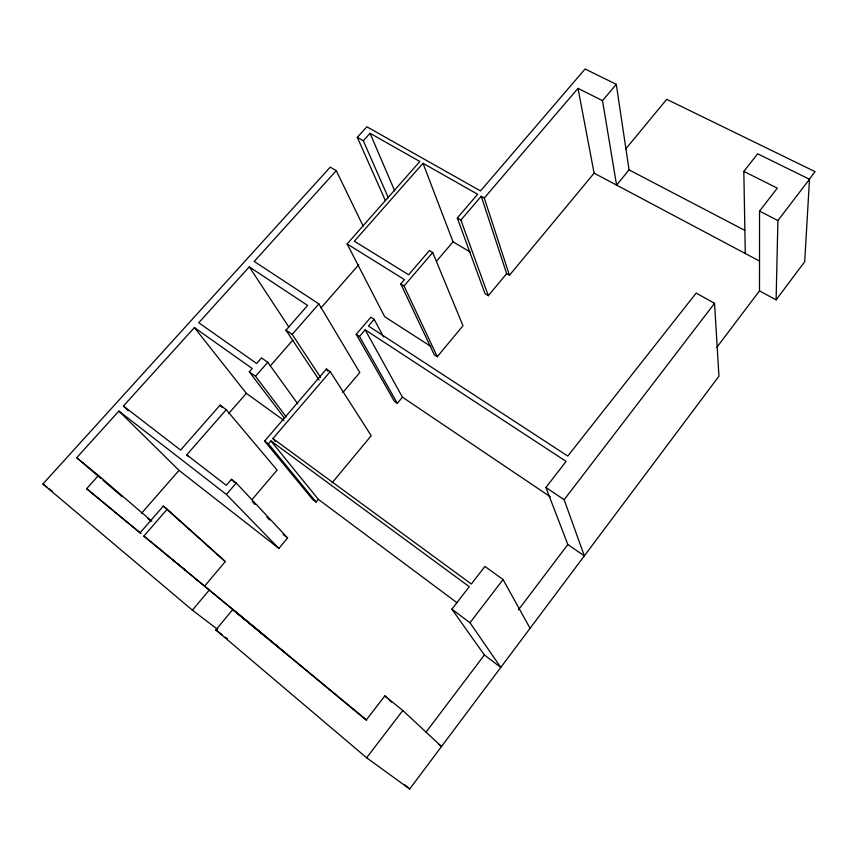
<?xml version="1.0" encoding="UTF-8"?>
<svg xmlns="http://www.w3.org/2000/svg" width="858" height="858" viewBox="0 0 858 858"><rect width="100%" height="100%" fill="white"/><g stroke="black" fill="none" stroke-linecap="round" stroke-linejoin="round"><path stroke-width="1.29" d="M759.502 290.873L759.534 211.122L777.294 188.138L743.822 171.386L757.657 153.797L809.502 179.268L804.707 261.711L776.104 299.882L759.502 290.873L716.848 347.318M776.104 299.882L777.906 220.538L809.502 179.268M286.733 654L232.7 609.577L215.83 629.933L366.613 757.775L409.684 789.006L718.95 376.179L714.542 303.314L696.181 293.082L567.792 456.059L368.436 326.029L374.174 319.326L370.903 317.203L356.22 334.309L394.337 401.276L397.34 403.324L402.445 397.179L365.186 329.815L359.491 336.465L397.34 403.324M425.997 732.217L484.373 654.965L451.887 609.159L469.272 586.679L270.913 440.915L268.393 443.854L316.119 502.059L318.361 499.367L270.913 440.915M518.404 609.92L567.835 544.519L545.924 487.505L566.098 461.389L365.186 329.815M808.676 180.051L815.1 171.664L666.72 99.324L625.761 148.917M366.613 757.775L402.82 710.478L384.845 695.913L366.194 720.044L232.7 609.577M484.373 654.965L500.772 667.406L469.991 622.736L503.067 579.536L484.92 566.43L471.332 584.008L272.93 438.556L330.233 371.632L326.437 369.037L264.629 441.076L312.644 499.463L316.119 502.059M567.835 544.519L584.33 555.866L564.156 499.742L714.542 303.314M616.291 84.331L629.064 169.873L616.58 185.103L602.52 100.643L616.291 84.331L585.081 68.994L480.512 190.926L366.87 126.78L357.303 137.334L385.414 200.643M388.406 197.908L363.309 140.766L370.055 133.301L419.852 161.508L347.115 243.929L404.472 279.601L400.783 283.901L434.255 354.751L437.28 356.703L462.988 325.74L432.711 252.499L429.418 250.515L408.623 274.764L354.365 241.195L423.005 163.288L477.659 194.262L457.303 217.996L485.027 293.704L488.32 295.699L506.649 273.616L481.241 196.289L460.885 220.077L488.32 295.699M101.008 478.549L76.694 457.722L118.887 411.068L179.022 470.356L278.882 548.423L287.591 537.934L236.25 483.011L231.435 479.322L226.276 485.328L186.744 454.826L226.255 409.695L220.066 405.137L180.588 450.085L123.455 406.016L194.391 327.574L252.241 368.511L249.292 371.857L284.588 418.275M506.649 273.616L509.448 275.279L594.111 173.166L578.002 88.374L602.52 100.643M332.067 482.861L371.214 435.725L330.233 371.632M167.181 509.234L143.887 536.068L204.644 586.078L225.268 561.561L167.181 509.234L163.299 506.113L140.015 532.872L86.647 488.706L98.466 475.493L151.791 521.246M363.116 226.029L336.261 170.678L330.276 167.128L42.9 484.009L192.385 610.156L209.202 590.122L265.079 636.078M252.241 499.377L277.102 470.066L226.255 409.695M342.75 392.642L359.792 372.544L318.876 303.914L254.193 261.433L336.261 170.678M436.518 261.218L453.045 241.838L423.005 163.288M437.28 356.703L404.064 285.961L432.711 252.499M278.882 548.423L226.437 494.476L236.25 483.011M509.448 275.279L484.287 198.016L578.002 88.374M286.218 416.87L255.512 376.276L267.76 362.291L261.529 357.936L256.649 363.492L198.745 322.747L249.281 266.87L307.636 305.437L285.95 330.126L319.101 380.03M320.624 377.477L292.203 334.373L318.876 303.914M141.527 513.266L179.022 470.356M228.775 413.438L246.343 393.339L194.391 327.574M270.249 365.98L292.857 340.111M320.956 307.968L358.708 264.768M759.534 211.122L777.906 220.538M629.064 169.873L744.819 230.394M594.111 173.166L759.266 260.939M481.241 196.289L484.287 198.016M357.303 137.334L363.309 140.766M457.303 217.996L460.885 220.077M453.045 241.838L470.195 252.005M400.783 283.901L404.064 285.961M430.823 346.418L384.695 316.731L347.115 243.929M356.22 334.309L359.491 336.465M545.924 487.505L564.156 499.742M402.445 397.179L550.257 496.761M285.95 330.126L292.203 334.373M249.292 371.857L255.512 376.276M246.343 393.339L283.934 420.441M264.629 441.076L268.393 443.854M318.361 499.367L456.821 602.595M451.887 609.159L469.991 622.736M215.83 629.933L222.168 634.748M225.343 637.151L227.456 638.76M192.385 610.156L217.632 629.407M283.14 534.491L287.591 537.934M118.887 411.068L226.437 494.476M42.9 484.009L47.104 487.29M49.206 488.931L52.37 491.387M225.268 561.561L163.299 506.113M438.449 744.036L441.505 746.524L402.82 710.478M76.694 457.722L98.466 475.493M147.619 518.253L150.676 520.742M86.647 488.706L141.098 533.537M158.473 547.876L160.5 549.549M167.6 555.426L169.627 557.099M172.662 559.62L174.689 561.293M177.735 563.813L179.762 565.486M182.808 568.007L184.835 569.68M196.997 579.751L199.024 581.434M204.644 586.078L366.731 720.194M143.887 536.068L209.202 590.122M404.579 784.695L409.684 789.006M103.035 480.287L122.276 496.782M384.845 695.913L386.765 697.693M388.685 699.474L391.57 702.144M123.455 406.016L128.185 410.746M186.744 454.826L188.578 456.713M231.435 479.322L234.159 482.228M252.295 501.587L255.019 504.483M266.817 517.074L269.541 519.969M220.066 405.137L221.772 407.164M272.93 438.556L275.407 441.645M267.76 362.291L297.876 403.989M249.281 266.87L288.867 327.091M326.437 369.037L327.885 371.289M503.067 579.536L530.062 628.313M374.174 319.326L383.558 336.958M370.055 133.301L394.68 190.808M743.822 171.386L745.28 253.507"/></g></svg>
